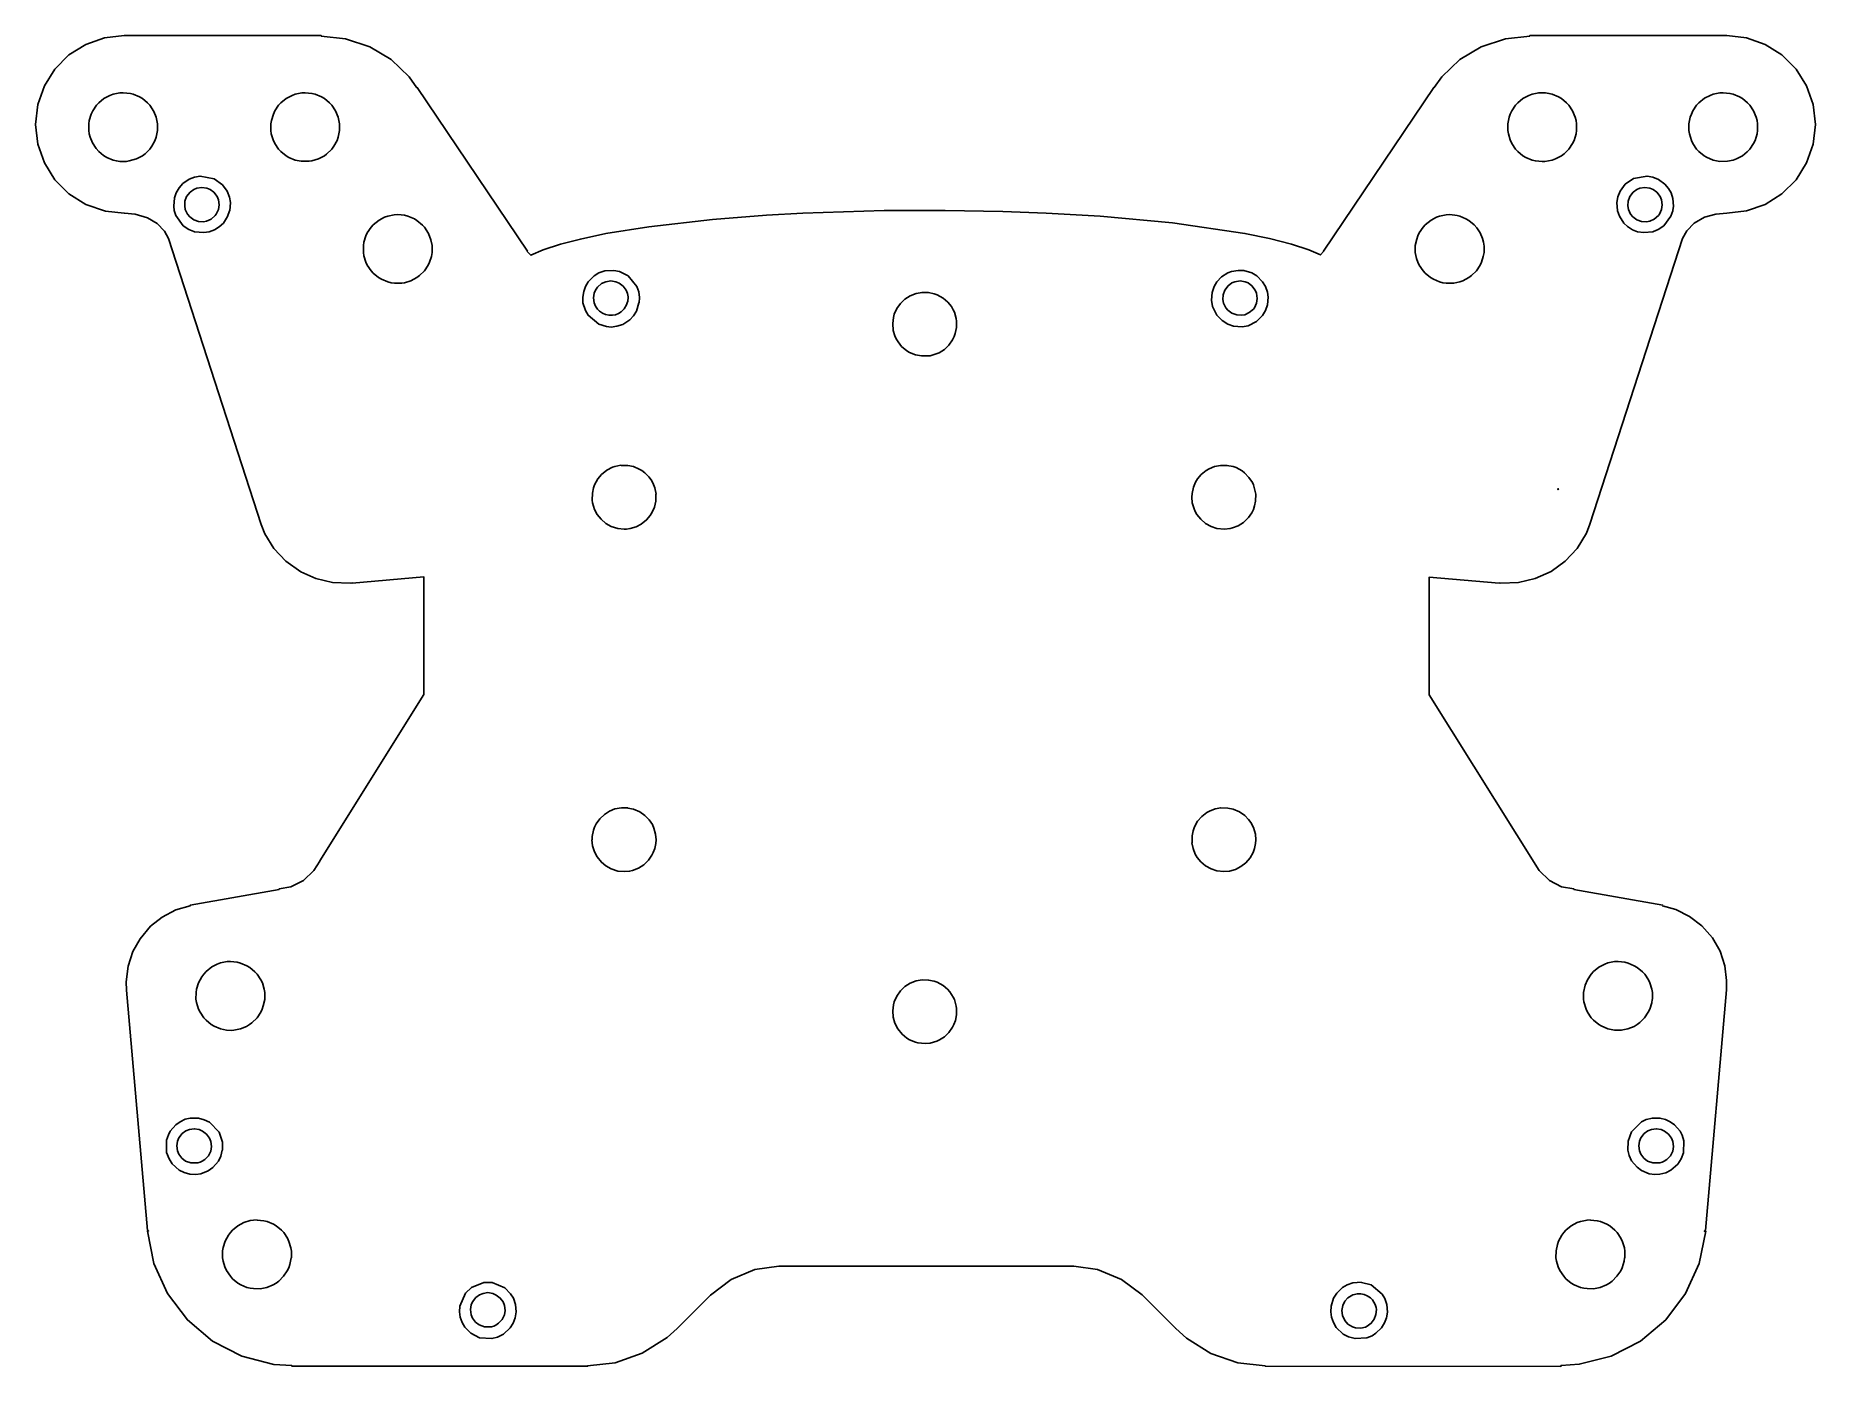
# Model space of a CAD drawing. Extents: x 0 to 180, y 162 to 297.
import ezdxf

# ---------------------------------------------------------------- set-up
doc = ezdxf.new("R2010")
doc.units = 0
doc.layers.get('0').update_dxf_attribs({"linetype": 'CONTINUOUS'})

msp = doc.modelspace()

# ---------------------------------------------------------------- linework, layer by layer
at = {"color": 5}
for points in [[(0.132917, 287.866841), (0.362578, 285.861069), (1.021607, 283.96507), (2.090032, 282.258668), (3.507941, 280.831675), (5.215424, 279.753948), (7.212482, 279.075378), (9.119671, 278.86582), (9.129659, 278.88578), (10.238023, 278.785991), (11.466213, 278.40679), (12.454756, 277.818032), (13.183682, 277.059631), (13.593077, 276.301233), (22.999213, 247.322338), (23.348699, 246.384311), (24.277329, 244.897446), (25.48555, 243.600186), (26.993329, 242.532434), (28.521078, 241.843888), (30.228561, 241.444729), (32.005941, 241.384857), (32.195663, 241.404806), (32.195663, 241.374869), (39.474931, 242.013523), (39.474931, 230.1186), (28.920487, 213.244184), (28.940463, 213.224234), (28.331364, 212.266252), (27.262937, 211.258378), (26.004791, 210.609747), (24.796572, 210.410166), (24.796572, 210.360276), (15.799833, 208.763641), (15.809819, 208.693788), (14.341982, 208.27467), (12.954028, 207.546206), (11.775766, 206.628142), (10.717326, 205.360814), (9.988399, 204.073527), (9.509106, 202.586664), (9.319386, 200.980051), (9.339359, 200.1518), (11.476209, 175.783179), (11.51615, 175.813119), (11.586048, 175.743285), (11.456238, 175.72323), (12.115268, 172.440138), (13.493237, 169.396568), (15.510263, 166.732169), (18.066495, 164.57671), (21.032124, 163.049948), (24.267355, 162.23165), (26.104647, 162.111913), (26.104647, 162.032072), (56.060494, 162.0421), (56.060494, 162.08202), (58.846386, 162.391379), (61.59234, 163.34935), (64.108632, 164.945999), (65.137115, 165.874025), (68.53211, 169.256894), (70.609049, 170.843563), (73.015502, 171.851432), (75.431936, 172.170771), (105.327868, 172.170771), (107.744306, 171.851432), (110.15076, 170.843563), (112.237682, 169.276854), (115.622694, 165.884005), (115.662635, 165.873977), (116.75103, 164.886069), (119.207411, 163.339323), (121.953361, 162.381351), (124.729269, 162.071993), (124.729269, 162.032072), (154.67513, 162.022045), (154.695106, 162.0421), (154.695106, 162.121941), (156.542381, 162.241704), (159.777615, 163.059976), (162.753227, 164.586738), (165.309461, 166.742197), (167.316503, 169.406595), (168.694471, 172.450165), (169.353497, 175.713297), (169.22369, 175.723325), (169.213689, 175.74338), (169.273601, 175.803234), (169.323528, 175.793206), (171.450394, 200.161827), (171.47037, 201.109834), (171.300621, 202.596694), (170.811341, 204.08356), (170.042475, 205.4407), (168.964063, 206.678092), (167.715902, 207.616114), (166.327951, 208.314638), (164.989924, 208.683861), (164.999899, 208.763694), (155.993175, 210.350349), (155.993175, 210.400244), (154.725043, 210.619777), (153.526807, 211.248453), (152.468365, 212.256328), (141.324796, 230.068769), (141.324796, 241.973666), (141.33477, 241.993615), (148.414336, 241.374922), (148.424311, 241.404859), (148.604042, 241.38491), (150.371437, 241.444782), (152.07892, 241.843941), (153.696537, 242.572404), (155.114447, 243.600236), (156.322669, 244.897499), (157.271266, 246.434259), (157.620754, 247.372283), (167.006916, 276.301283), (167.426302, 277.0996), (168.185172, 277.857995), (169.243608, 278.456734), (170.361962, 278.786038), (171.480315, 278.885827), (171.480315, 278.865867), (173.487357, 279.095383), (175.384559, 279.753995), (177.082056, 280.831723), (178.509951, 282.258716), (179.578376, 283.965115), (180.24739, 285.851142), (180.467068, 287.866888), (180.24739, 289.872659), (179.578376, 291.768661), (178.509951, 293.475063), (177.082056, 294.902056), (175.384559, 295.969804), (173.487357, 296.638393), (171.490298, 296.867856), (151.519734, 296.867856), (151.519734, 296.81796), (149.053368, 296.548529), (146.616961, 295.740233), (144.430186, 294.432992), (142.602878, 292.686674), (141.834013, 291.598966), (141.804054, 291.598966), (130.630526, 275.023915), (130.640527, 274.993977), (130.320998, 274.644719), (129.142737, 275.153641), (127.385327, 275.732422), (125.138637, 276.301223), (122.662289, 276.820128), (115.333089, 277.887875), (107.993909, 278.556467), (102.541943, 278.885772), (98.128451, 279.045437), (92.30703, 279.155206), (86.126142, 279.135246), (77.868314, 278.865812), (74.193731, 278.666234), (68.701824, 278.22716), (62.26132, 277.488717), (57.897749, 276.800167), (55.331532, 276.251327), (53.324491, 275.732422), (51.557096, 275.153644), (50.308938, 274.614776), (49.949464, 274.993977), (49.96944, 275.023915), (38.795912, 291.598966), (38.775936, 291.588986), (37.997085, 292.686672), (36.169775, 294.432989), (33.983, 295.74023), (31.546595, 296.548527), (29.080224, 296.817958), (29.080224, 296.867862), (9.119677, 296.867862), (7.112635, 296.638346), (5.21543, 295.969756), (3.507947, 294.902006), (2.090037, 293.475018), (1.021612, 291.768614), (0.362583, 289.872612)], [(5.526762, 287.24854), (5.526762, 287.93564), (5.576616, 288.274211), (5.776027, 288.921479), (5.925586, 289.240133), (6.304469, 289.807738), (6.533792, 290.056687), (7.062233, 290.494836), (7.670439, 290.813491), (7.989497, 290.932987), (8.657525, 291.06244), (9.006497, 291.082355), (9.754291, 290.992735), (10.023495, 290.932987), (10.651642, 290.664121), (10.950761, 290.494837), (11.479201, 290.056688), (11.708525, 289.807738), (12.117318, 289.170427), (12.346642, 288.602824), (12.48623, 287.93564), (12.48623, 287.248541), (12.346642, 286.581358), (12.207054, 286.192998), (11.907936, 285.655268), (11.708525, 285.376445), (11.219966, 284.898463), (10.950761, 284.689346), (10.342555, 284.37069), (9.614702, 284.161573), (9.345495, 284.121741), (8.667496, 284.121741), (8.328497, 284.17153), (7.989497, 284.251194), (7.36135, 284.52006), (7.012379, 284.729176), (6.533792, 285.127495), (6.264586, 285.436192), (5.895674, 286.013753), (5.666351, 286.581358), (5.566646, 286.909969)], [(23.972338, 287.24854), (23.972338, 287.93564), (24.022191, 288.274211), (24.221603, 288.921479), (24.371162, 289.240133), (24.750043, 289.807738), (24.979367, 290.056687), (25.507808, 290.494836), (26.116013, 290.813491), (26.435072, 290.932987), (27.103099, 291.06244), (27.452069, 291.082355), (28.130071, 291.012651), (28.469071, 290.932987), (29.097216, 290.664121), (29.396333, 290.494837), (29.924777, 290.056688), (30.154099, 289.807738), (30.53298, 289.240133), (30.792216, 288.602824), (30.931802, 287.93564), (30.931802, 287.248541), (30.792216, 286.581358), (30.682538, 286.252745), (30.35351, 285.655268), (30.154099, 285.376445), (29.615685, 284.85863), (29.396333, 284.689346), (28.78813, 284.37069), (28.130071, 284.171531), (27.860863, 284.131699), (27.043277, 284.131699), (26.435072, 284.251195), (25.806926, 284.52006), (25.507808, 284.689346), (24.979367, 285.127496), (24.750043, 285.376445), (24.371162, 285.944049), (24.201661, 286.322452), (24.012221, 286.90997)], [(149.292564, 287.24854), (149.302539, 287.93564), (149.442125, 288.602823), (149.5518, 288.921479), (149.701361, 289.240133), (150.080242, 289.807738), (150.309564, 290.056687), (150.838008, 290.494836), (151.446211, 290.813491), (151.76527, 290.932987), (152.443267, 291.072399), (153.121269, 291.06244), (153.460269, 291.012651), (153.799269, 290.932987), (154.427416, 290.66412), (154.726533, 290.494837), (155.254972, 290.056687), (155.484294, 289.807738), (155.863177, 289.240133), (156.122416, 288.602823), (156.212147, 288.274211), (156.262002, 287.93564), (156.262002, 287.24854), (156.212147, 286.90997), (156.012738, 286.252745), (155.863177, 285.944048), (155.484294, 285.376444), (154.995739, 284.898462), (154.726533, 284.689345), (154.118328, 284.37069), (153.799269, 284.251195), (153.041505, 284.101825), (152.782269, 284.101825), (152.10427, 284.171531), (151.76527, 284.251195), (151.137125, 284.520059), (150.838008, 284.689345), (150.309564, 285.127495), (150.080242, 285.376444), (149.701361, 285.944048), (149.531861, 286.322451), (149.362362, 286.90997), (149.292567, 287.248541)], [(167.648398, 287.24854), (167.648398, 287.93564), (167.78799, 288.602823), (167.897668, 288.921479), (168.047226, 289.240133), (168.426109, 289.807738), (168.655431, 290.056687), (169.243693, 290.524709), (169.792078, 290.813491), (170.111137, 290.932987), (170.779165, 291.06244), (171.128134, 291.082355), (171.806134, 291.012651), (172.145134, 290.932987), (172.773281, 290.664121), (173.072398, 290.494837), (173.600837, 290.056688), (173.830161, 289.807738), (174.209045, 289.240133), (174.468278, 288.602824), (174.558011, 288.274212), (174.607867, 287.93564), (174.607867, 287.248541), (174.558011, 286.90997), (174.358603, 286.252745), (174.209045, 285.944048), (173.830161, 285.376445), (173.550986, 285.077706), (173.072398, 284.689346), (172.464192, 284.37069), (172.145134, 284.251195), (171.5469, 284.141657), (170.789134, 284.121742), (170.450137, 284.171533), (170.111137, 284.251196), (169.423162, 284.549935), (169.183873, 284.689347), (168.655431, 285.127497), (168.426109, 285.376446), (168.047226, 285.944051), (167.897668, 286.252747), (167.708226, 286.900013), (167.648398, 287.248541)], [(14.139117, 279.584305), (14.209011, 280.432517), (14.378761, 280.931464), (14.668337, 281.430413), (15.057762, 281.869488), (15.69682, 282.308561), (16.246011, 282.528099), (16.805188, 282.627887), (18.223098, 282.358457), (19.071844, 281.73976), (19.55114, 281.091129), (19.790785, 280.482413), (19.880653, 279.953528), (19.810755, 279.125274), (19.790782, 279.115294), (19.591078, 278.546494), (19.16171, 277.867925), (18.742329, 277.478744), (18.27302, 277.179378), (17.713846, 276.979797), (17.19461, 276.899966), (16.226037, 276.989777), (16.166127, 277.029693), (15.666864, 277.219293), (15.097702, 277.608471), (14.358789, 278.626325), (14.179055, 279.135252)], [(15.239459, 279.604648), (15.269368, 280.082632), (15.438867, 280.560615), (15.777868, 280.998765), (16.156751, 281.277588), (16.465839, 281.40704), (16.98431, 281.486705), (17.492809, 281.40704), (17.811868, 281.277588), (18.190749, 280.998765), (18.529749, 280.560615), (18.659368, 280.241959), (18.72916, 279.704229), (18.659368, 279.236204), (18.440013, 278.76818), (18.340309, 278.628766), (17.921543, 278.270281), (17.462897, 278.061167), (17.153808, 278.00142), (16.645309, 278.031292), (16.156751, 278.200578), (15.747958, 278.509273), (15.528606, 278.76818), (15.299283, 279.236204)], [(160.353595, 279.963505), (160.453448, 280.542286), (160.683109, 281.101107), (161.202346, 281.799634), (162.041109, 282.378414), (163.409092, 282.627887), (163.978256, 282.518119), (164.57737, 282.278625), (165.20644, 281.829572), (165.585885, 281.390498), (165.855484, 280.921486), (166.035218, 280.372643), (166.095131, 279.574327), (166.035218, 279.135251), (166.015242, 279.125271), (165.825523, 278.566451), (165.096601, 277.588512), (164.547411, 277.209311), (164.048145, 277.019711), (163.988233, 276.979796), (163.069589, 276.899964), (162.440514, 276.999753), (161.94125, 277.189354), (161.44199, 277.518661), (161.05256, 277.877904), (160.603221, 278.586408), (160.423487, 279.115293)], [(161.454502, 279.604648), (161.48441, 280.082632), (161.65391, 280.560615), (161.99291, 280.998765), (162.371791, 281.277588), (162.68088, 281.40704), (163.199352, 281.486705), (163.707852, 281.40704), (164.02691, 281.277588), (164.405788, 280.998765), (164.74479, 280.560615), (164.87441, 280.241959), (164.944201, 279.704229), (164.87441, 279.236204), (164.655054, 278.76818), (164.555351, 278.628766), (164.136585, 278.270281), (163.677938, 278.061167), (163.368852, 278.00142), (162.860352, 278.031292), (162.371791, 278.200578), (161.962999, 278.509273), (161.743649, 278.76818), (161.514324, 279.236204)], [(33.344685, 274.90067), (33.344685, 275.587769), (33.39454, 275.92634), (33.593949, 276.573608), (33.743507, 276.892262), (34.122387, 277.459865), (34.35171, 277.708814), (34.939976, 278.176838), (35.488359, 278.46562), (35.807418, 278.585114), (36.475445, 278.714568), (36.824418, 278.734484), (37.502415, 278.664778), (37.841415, 278.585114), (38.529387, 278.286375), (38.768681, 278.146964), (39.337003, 277.659024), (39.526442, 277.459865), (39.935237, 276.822555), (40.184503, 276.185245), (40.30415, 275.587769), (40.30415, 274.900669), (40.234359, 274.492392), (40.054887, 273.904873), (39.905326, 273.596175), (39.526442, 273.028572), (39.037884, 272.550591), (38.768681, 272.341474), (38.160473, 272.022818), (37.502415, 271.823659), (37.243181, 271.793785), (36.485415, 271.77387), (36.146415, 271.82366), (35.807418, 271.903324), (35.179271, 272.172189), (34.880151, 272.341474), (34.35171, 272.779624), (34.122387, 273.028573), (33.743507, 273.596177), (33.593949, 273.904873), (33.39454, 274.552141), (33.344685, 274.90067)], [(139.930188, 274.90067), (139.930188, 275.587769), (140.069777, 276.254951), (140.179452, 276.573608), (140.32901, 276.892262), (140.707893, 277.459865), (140.937216, 277.708814), (141.525479, 278.176838), (142.07386, 278.46562), (142.382954, 278.585114), (143.070921, 278.714568), (143.409921, 278.734484), (144.157715, 278.644862), (144.426921, 278.585114), (145.055065, 278.316249), (145.354184, 278.146964), (145.882626, 277.708814), (146.151832, 277.400117), (146.490831, 276.89226), (146.730123, 276.324658), (146.839798, 275.926339), (146.889654, 275.518062), (146.889654, 274.900669), (146.819857, 274.492392), (146.64039, 273.904873), (146.490831, 273.596175), (146.111948, 273.028572), (145.623387, 272.550591), (145.354184, 272.341474), (144.745979, 272.022818), (144.426921, 271.903324), (143.818715, 271.783827), (143.070921, 271.773868), (142.731921, 271.823658), (142.392924, 271.903321), (141.764774, 272.172186), (141.465657, 272.341472), (140.937216, 272.779622), (140.707893, 273.028571), (140.32901, 273.596174), (140.179452, 273.904872), (140.049835, 274.283274)], [(55.568051, 270.363748), (55.667902, 270.942529), (55.847639, 271.451457), (56.117241, 271.910488), (56.726341, 272.529184), (57.205636, 272.818573), (57.824724, 273.018154), (58.713414, 273.068047), (59.302546, 272.958277), (60.171265, 272.509226), (61.039985, 271.441476), (61.23969, 270.892634), (61.309585, 270.313851), (61.279634, 269.784967), (61.259658, 269.774993), (61.010024, 268.956716), (60.710468, 268.477725), (60.351, 268.078569), (59.632058, 267.599578), (59.032941, 267.409981), (58.443809, 267.340125), (57.974502, 267.390023), (57.205634, 267.619539), (56.117239, 268.527623), (55.837651, 269.026571), (55.588019, 269.79495)], [(119.294117, 270.04442), (119.344041, 270.83276), (119.553732, 271.451457), (119.823337, 271.910488), (120.302632, 272.409435), (120.94169, 272.828553), (121.311144, 272.978235), (121.970173, 273.078026), (122.56929, 273.058066), (123.368112, 272.81857), (123.857393, 272.529181), (124.456507, 271.930443), (124.736095, 271.451453), (124.935802, 270.882653), (125.015685, 270.353766), (124.945788, 269.595364), (124.736095, 268.996628), (124.446524, 268.497677), (123.847407, 267.908921), (122.978685, 267.469848), (122.389556, 267.360075), (121.520834, 267.419953), (120.92172, 267.619533), (120.352559, 267.988751), (119.823337, 268.527617), (119.383983, 269.405764)], [(56.666109, 270.299711), (56.735903, 270.767735), (56.86552, 271.08639), (57.054959, 271.375172), (57.473728, 271.733658), (57.902461, 271.932817), (58.430898, 272.012481), (58.929431, 271.922859), (59.248489, 271.793406), (59.677222, 271.464793), (59.96637, 271.076433), (60.105956, 270.727904), (60.165781, 270.389331), (60.1259, 269.891433), (60.10595, 269.881485), (60.016214, 269.582744), (59.77692, 269.174471), (59.477803, 268.885691), (59.188656, 268.696485), (58.87957, 268.576991), (58.580451, 268.527205), (58.241453, 268.527205), (57.87254, 268.606865), (57.583395, 268.726362), (57.274306, 268.93548), (57.054951, 269.154553), (56.865512, 269.443335), (56.715954, 269.791865), (56.666104, 270.299722)], [(86.976439, 267.691106), (87.0562, 268.318459), (87.135964, 268.627156), (87.385231, 269.204718), (87.754139, 269.722531), (88.212789, 270.17064), (88.741228, 270.509211), (89.339464, 270.738242), (89.947672, 270.847779), (90.605727, 270.827864), (91.164078, 270.718325), (91.473169, 270.608789), (92.081374, 270.270218), (92.559961, 269.861943), (92.918905, 269.413834), (93.118316, 269.085221), (93.227994, 268.856187), (93.417433, 268.189006), (93.457316, 267.930101), (93.457316, 267.312704), (93.437366, 267.302756), (93.30775, 266.675405), (93.208041, 266.376664), (93.038544, 266.038093), (92.66963, 265.510323), (92.210983, 265.072173), (91.682544, 264.733602), (91.084308, 264.504571), (90.775219, 264.424907), (90.535925, 264.405011), (89.897808, 264.405011), (89.279634, 264.524507), (88.69137, 264.773456), (88.412192, 264.932785), (87.883753, 265.380892), (87.524812, 265.829), (87.325398, 266.157613), (87.195781, 266.446395), (87.026281, 266.99408), (86.976434, 267.69114)], [(120.427441, 270.130622), (120.457352, 270.608606), (120.62685, 271.086588), (120.965849, 271.524738), (121.344733, 271.803561), (121.653821, 271.933015), (122.172294, 272.012679), (122.680791, 271.933015), (122.999849, 271.803561), (123.37873, 271.524738), (123.717732, 271.086588), (123.847352, 270.767933), (123.917143, 270.230203), (123.847352, 269.762179), (123.627996, 269.294155), (123.528291, 269.154743), (123.109524, 268.796254), (122.65088, 268.587141), (122.341791, 268.527395), (121.833291, 268.557267), (121.344733, 268.726552), (120.935941, 269.035249), (120.716588, 269.294155), (120.487266, 269.762179)], [(56.516312, 249.786693), (56.536262, 249.796641), (56.546237, 250.493702), (56.665881, 251.051345), (56.765587, 251.350084), (57.104589, 251.957517), (57.473498, 252.395672), (58.021878, 252.833822), (58.590203, 253.122601), (58.829498, 253.212223), (59.437703, 253.331717), (59.447678, 253.31182), (60.145619, 253.301872), (60.703972, 253.192335), (61.292236, 252.943383), (61.571411, 252.784054), (61.87053, 252.555022), (62.269353, 252.146747), (62.498677, 251.838052), (62.658208, 251.559226), (62.867589, 251.031457), (62.997205, 250.404106), (62.977256, 250.404106), (62.967281, 249.707048), (62.827692, 249.089654), (62.608342, 248.561882), (62.408928, 248.243225), (62.040017, 247.795117), (61.491634, 247.366926), (60.983137, 247.098064), (60.384898, 246.908861), (60.006017, 246.859069), (59.756753, 246.859069), (59.118637, 246.91882), (58.460579, 247.137894), (57.902226, 247.446589), (57.42364, 247.854865), (57.024815, 248.352763), (56.755609, 248.86062), (56.56617, 249.527806), (56.516315, 249.786714)], [(117.287002, 250.095393), (117.306951, 250.483751), (117.44654, 251.101145), (117.665893, 251.628915), (117.865301, 251.947571), (118.234215, 252.385723), (118.722776, 252.794002), (119.051804, 252.983203), (119.590215, 253.202275), (120.19842, 253.321771), (120.846507, 253.321771), (121.464682, 253.202275), (121.77377, 253.092738), (122.381976, 252.754166), (122.631242, 252.564965), (123.069945, 252.106898), (123.418915, 251.569169), (123.528592, 251.340138), (123.718034, 250.672954), (123.757917, 250.414046), (123.737968, 249.707032), (123.638262, 249.209134), (123.518615, 248.850645), (123.349115, 248.512071), (123.020084, 248.034094), (122.521557, 247.546154), (121.993118, 247.20758), (121.394879, 246.978549), (121.155585, 246.908847), (120.587265, 246.859053), (119.829499, 246.938719), (119.231268, 247.137879), (118.672913, 247.446573), (118.194324, 247.854849), (117.795502, 248.352747), (117.635971, 248.63157), (117.506355, 248.920352), (117.326885, 249.537747), (117.287004, 250.095393)], [(154.377558, 250.862155), (154.377558, 250.951775), (154.427414, 250.951775), (154.3975, 250.862155), (154.37755, 250.862155)], [(56.506343, 215.391899), (56.526292, 215.401847), (56.536267, 215.7205), (56.665884, 216.347851), (56.765589, 216.646592), (56.935089, 216.985161), (57.304001, 217.502977), (57.762648, 217.951085), (58.291089, 218.289654), (58.829503, 218.508729), (59.5075, 218.628225), (60.145617, 218.618277), (60.145617, 218.59838), (60.703969, 218.48884), (61.352058, 218.210017), (61.870528, 217.851531), (62.309233, 217.393468), (62.628291, 216.915483), (62.787822, 216.566953), (62.957319, 215.95952), (63.007172, 215.381958), (62.987222, 215.013515), (62.967273, 215.003567), (62.867567, 214.505672), (62.718009, 214.087437), (62.57842, 213.808614), (62.249392, 213.330634), (61.750862, 212.842692), (61.222423, 212.50412), (60.624187, 212.275087), (60.315098, 212.195423), (59.756746, 212.155593), (59.118629, 212.215341), (58.460571, 212.434413), (57.902218, 212.743108), (57.463512, 213.101597), (57.024807, 213.649284), (56.755601, 214.157141), (56.576129, 214.764577), (56.506338, 215.39193)], [(117.287002, 215.083201), (117.306951, 215.083201), (117.316926, 215.790218), (117.416634, 216.288116), (117.566193, 216.706348), (117.875279, 217.254038), (118.294043, 217.74198), (118.792576, 218.130338), (119.061779, 218.289667), (119.660012, 218.518696), (120.208395, 218.628236), (120.21837, 218.608339), (120.916309, 218.598391), (121.474662, 218.488854), (122.122753, 218.210028), (122.64122, 217.851541), (123.040042, 217.443265), (123.269364, 217.134568), (123.538572, 216.626714), (123.728014, 215.95953), (123.777867, 215.381969), (123.757917, 215.381969), (123.737968, 215.003567), (123.638262, 214.505669), (123.488701, 214.087434), (123.179615, 213.539747), (122.760851, 213.051805), (122.262323, 212.663445), (121.693998, 212.374665), (121.085793, 212.195421), (120.52744, 212.15559), (119.829499, 212.235254), (119.231268, 212.434411), (118.672913, 212.743108), (118.194324, 213.151386), (117.835385, 213.599493), (117.635971, 213.928105), (117.406649, 214.515625), (117.287004, 215.083233)], [(16.384726, 199.220173), (16.394696, 199.907272), (16.444548, 200.245843), (16.64396, 200.893112), (16.97299, 201.500547), (17.172402, 201.779368), (17.401725, 202.028319), (17.989989, 202.496343), (18.538371, 202.78512), (18.857429, 202.904616), (19.535429, 203.034072), (19.874428, 203.063946), (19.884401, 203.044049), (20.5624, 202.974345), (20.9014, 202.894679), (21.529547, 202.625812), (21.828664, 202.456529), (22.357105, 202.018379), (22.586429, 201.769427), (22.965311, 201.191869), (23.114869, 200.883171), (23.30431, 200.235905), (23.364133, 199.897334), (23.364133, 199.220191), (23.344192, 199.210243), (23.204602, 198.543057), (23.094926, 198.214444), (22.945369, 197.90575), (22.566487, 197.338145), (22.028075, 196.820334), (21.808723, 196.651048), (21.509604, 196.471804), (20.881458, 196.212896), (20.203458, 196.083443), (19.944224, 196.073495), (19.465636, 196.103372), (18.857431, 196.222865), (18.229284, 196.481773), (17.930166, 196.661015), (17.401725, 197.099165), (17.172402, 197.348114), (16.79352, 197.915719), (16.643961, 198.224414), (16.444549, 198.881639), (16.384726, 199.220215)], [(156.969908, 199.220173), (156.979883, 199.907272), (157.139411, 200.64416), (157.378705, 201.201809), (157.757591, 201.779368), (157.986913, 202.028319), (158.515352, 202.466467), (159.123555, 202.78512), (159.442616, 202.904616), (160.120616, 203.034072), (160.459616, 203.063946), (160.469591, 203.044049), (161.14759, 202.974345), (161.486588, 202.894679), (162.114735, 202.625812), (162.413852, 202.456529), (162.942293, 202.018379), (163.171618, 201.769427), (163.550499, 201.191869), (163.70006, 200.883171), (163.899468, 200.235905), (163.949321, 199.897334), (163.949321, 199.220191), (163.929371, 199.210243), (163.879516, 198.871669), (163.680105, 198.214444), (163.530549, 197.90575), (163.151666, 197.338145), (162.663105, 196.860164), (162.393902, 196.651048), (162.094783, 196.471804), (161.466638, 196.212896), (160.788638, 196.083443), (160.120608, 196.093391), (159.781608, 196.143183), (159.442608, 196.222844), (158.754639, 196.521582), (158.515344, 196.660994), (157.986905, 197.099146), (157.75758, 197.348093), (157.378697, 197.915698), (157.229139, 198.224393), (157.019758, 198.951325), (156.969905, 199.220191)], [(86.976439, 198.035173), (87.0562, 198.662527), (87.135964, 198.971224), (87.385231, 199.548785), (87.754139, 200.066601), (88.212789, 200.51471), (88.741228, 200.853281), (89.339464, 201.082313), (89.947672, 201.19185), (90.605727, 201.171953), (91.164078, 201.062419), (91.473169, 200.952878), (92.081374, 200.614307), (92.520077, 200.245862), (92.769341, 199.967041), (93.118316, 199.42931), (93.227994, 199.200276), (93.417433, 198.533095), (93.457316, 198.274187), (93.457316, 197.656793), (93.437366, 197.646844), (93.327691, 197.079242), (93.17813, 196.661007), (93.038544, 196.382184), (92.66963, 195.854412), (92.210983, 195.416262), (91.732394, 195.107565), (91.453219, 194.968156), (90.775219, 194.768993), (90.276689, 194.729163), (89.518928, 194.808826), (89.279634, 194.868575), (88.69137, 195.117524), (88.412192, 195.276853), (87.923634, 195.67517), (87.484928, 196.222857), (87.195781, 196.790462), (87.016312, 197.407854), (86.976434, 198.035208)], [(13.41019, 183.696491), (13.41019, 184.953841), (13.589926, 185.502682), (13.779646, 185.861925), (14.328837, 186.510562), (14.768189, 186.819907), (15.297409, 187.059402), (15.806658, 187.17915), (16.645421, 187.159201), (17.224568, 187.019495), (17.743802, 186.77002), (18.722361, 185.752165), (19.061861, 184.744291), (19.061861, 183.926014), (19.041888, 183.91604), (18.902093, 183.337261), (18.65246, 182.828332), (18.093286, 182.169721), (17.623977, 181.840416), (16.87508, 181.54105), (16.355847, 181.481172), (15.766716, 181.511113), (15.197554, 181.660793), (14.678318, 181.920246), (13.979349, 182.538942), (13.649835, 183.04787)], [(14.445094, 184.388141), (14.514889, 184.856167), (14.644506, 185.174824), (14.983506, 185.612968), (15.362387, 185.891789), (15.71136, 186.031203), (16.199919, 186.100907), (16.708418, 186.011288), (17.057386, 185.86192), (17.456211, 185.553223), (17.745356, 185.164862), (17.884945, 184.816334), (17.944769, 184.308475), (17.874975, 183.840451), (17.635684, 183.372429), (17.286709, 182.994025), (17.007533, 182.804824), (16.818093, 182.715202), (16.568828, 182.645495), (15.850947, 182.635547), (15.332477, 182.834709), (14.953594, 183.113529), (14.644506, 183.531764), (14.504919, 183.870333), (14.445094, 184.388149)], [(161.461966, 183.945964), (161.491919, 184.834093), (161.831419, 185.802053), (162.839931, 186.80993), (163.319226, 187.039445), (163.948297, 187.18913), (164.707177, 187.18913), (164.717178, 187.169181), (165.276349, 187.029473), (165.765627, 186.809937), (166.20498, 186.500589), (166.754171, 185.851956), (166.963861, 185.452797), (167.133612, 184.883996), (167.113636, 183.676541), (167.09366, 183.666567), (166.863999, 183.037893), (166.534487, 182.528964), (165.80556, 181.890311), (165.296311, 181.64084), (164.717165, 181.501138), (164.197926, 181.471198), (163.638756, 181.551033), (162.859902, 181.870353), (162.400577, 182.199661), (161.841404, 182.868253), (161.601758, 183.377179)], [(162.579782, 184.387969), (162.649577, 184.855995), (162.779196, 185.174652), (163.118196, 185.612796), (163.497077, 185.891617), (163.846049, 186.031031), (164.334607, 186.100735), (164.843109, 186.011116), (165.192076, 185.861748), (165.590901, 185.553051), (165.880046, 185.16469), (166.019635, 184.816165), (166.079457, 184.308303), (166.009662, 183.840281), (165.770373, 183.372257), (165.421399, 182.993853), (165.142223, 182.804652), (164.952782, 182.71503), (164.703518, 182.645323), (163.985637, 182.635375), (163.467168, 182.834537), (163.088285, 183.113357), (162.779196, 183.531592), (162.639607, 183.870161), (162.579782, 184.387977)], [(19.076784, 173.03074), (19.086756, 173.717839), (19.136609, 174.056411), (19.336021, 174.703676), (19.66505, 175.311112), (19.864461, 175.589935), (20.093784, 175.838884), (20.622225, 176.277034), (21.230431, 176.59569), (21.888489, 176.79485), (22.227489, 176.844637), (22.566489, 176.874513), (22.576461, 176.854617), (23.254459, 176.784912), (23.593459, 176.705249), (24.221605, 176.436385), (24.520723, 176.267099), (25.049164, 175.828949), (25.278488, 175.579997), (25.657369, 175.002439), (25.806928, 174.693739), (25.99637, 174.046473), (26.056192, 173.707901), (26.056192, 173.030759), (26.036251, 173.02081), (25.896662, 172.353624), (25.786986, 172.025014), (25.637428, 171.716317), (25.258545, 171.148712), (24.769987, 170.670726), (24.500781, 170.46161), (24.201664, 170.282368), (23.573516, 170.023461), (22.895517, 169.894011), (22.227489, 169.903959), (21.888489, 169.953748), (21.549489, 170.033411), (20.921343, 170.292319), (20.622225, 170.471561), (20.093784, 170.909714), (19.864461, 171.15866), (19.48558, 171.726265), (19.316079, 172.104667), (19.136609, 172.692188), (19.076783, 173.030764)], [(154.178147, 173.03074), (154.188122, 173.717839), (154.327714, 174.385023), (154.437389, 174.703676), (154.766419, 175.311112), (154.965827, 175.589935), (155.195152, 175.838884), (155.723594, 176.277034), (156.331799, 176.59569), (156.650858, 176.715181), (157.328855, 176.844637), (157.667855, 176.874513), (157.67783, 176.854617), (158.355827, 176.784912), (158.694827, 176.705249), (159.322971, 176.436385), (159.622091, 176.267099), (160.150532, 175.828949), (160.379854, 175.579997), (160.758735, 175.002439), (160.928235, 174.633993), (161.107707, 174.046473), (161.15756, 173.707901), (161.15756, 173.030759), (161.13761, 173.02081), (161.087758, 172.682239), (160.888346, 172.025014), (160.738785, 171.716317), (160.359905, 171.148712), (159.871347, 170.670726), (159.602141, 170.46161), (159.303022, 170.282368), (158.674877, 170.023461), (157.996877, 169.894011), (157.328847, 169.903959), (156.98985, 169.953748), (156.65085, 170.033411), (156.022703, 170.292319), (155.723586, 170.471561), (155.195144, 170.909714), (154.96582, 171.15866), (154.586939, 171.726265), (154.417439, 172.104667), (154.247942, 172.692188), (154.178145, 173.030764)], [(43.086444, 167.540445), (43.116403, 168.11922), (43.685564, 169.426465), (44.284681, 170.005241), (45.532842, 170.524158), (46.381591, 170.524158), (47.669693, 169.985308), (48.258825, 169.386545), (48.53841, 168.937516), (48.758088, 168.278902), (48.827989, 167.550425), (48.718149, 166.941711), (48.528427, 166.412841), (48.228869, 165.933842), (47.549869, 165.285208), (46.930784, 164.98583), (46.361617, 164.836152), (45.123445, 164.925976), (44.244742, 165.375005), (43.635637, 165.993723), (43.35605, 166.482675), (43.156345, 167.011574)], [(131.366324, 167.560511), (131.39628, 168.119353), (131.655897, 168.947601), (131.965438, 169.436551), (132.554572, 170.015354), (133.013897, 170.294746), (133.613011, 170.484343), (134.461763, 170.544221), (134.471737, 170.524166), (135.470261, 170.274685), (136.558662, 169.356639), (136.828259, 168.897603), (137.037952, 168.28889), (137.097861, 167.510512), (137.017981, 166.951699), (136.998005, 166.941671), (136.808283, 166.442715), (136.508722, 165.943782), (135.939566, 165.374965), (135.560124, 165.125511), (135.010932, 164.905973), (133.822686, 164.836113), (133.163656, 165.01573), (132.624451, 165.295149), (131.925478, 165.973723), (131.62592, 166.482635), (131.4362, 167.011535)], [(44.20224, 167.781977), (44.272034, 168.250004), (44.401651, 168.56866), (44.740651, 169.006807), (45.119531, 169.285628), (45.468506, 169.425042), (45.957064, 169.494746), (46.465564, 169.405124), (46.814531, 169.255756), (47.213359, 168.947062), (47.5025, 168.558698), (47.642092, 168.210174), (47.701914, 167.702314), (47.63212, 167.23429), (47.392831, 166.766266), (47.043856, 166.387864), (46.764678, 166.198661), (46.575237, 166.109039), (46.325973, 166.039334), (45.608095, 166.029386), (45.089623, 166.228545), (44.71074, 166.507369), (44.401651, 166.925601), (44.262065, 167.264169), (44.20224, 167.781985)], [(132.492009, 167.682817), (132.571765, 168.190676), (132.801093, 168.648734), (133.100215, 168.977346), (133.59874, 169.266133), (134.057387, 169.38563), (134.406354, 169.38563), (134.745359, 169.315923), (135.064414, 169.186467), (135.373501, 168.977346), (135.592853, 168.758276), (135.862059, 168.280296), (135.951795, 167.991511), (135.981711, 167.782395), (135.931853, 167.264582), (135.772331, 166.816479), (135.463229, 166.398244), (135.054448, 166.0995), (134.865001, 166.009875), (134.406354, 165.910297), (133.857976, 165.940174), (133.568826, 166.029791), (133.100215, 166.318578), (132.781151, 166.677064), (132.541859, 167.17496)]]:
    msp.add_lwpolyline(points, close=True, dxfattribs=at)

doc.saveas('drawing.dxf')
